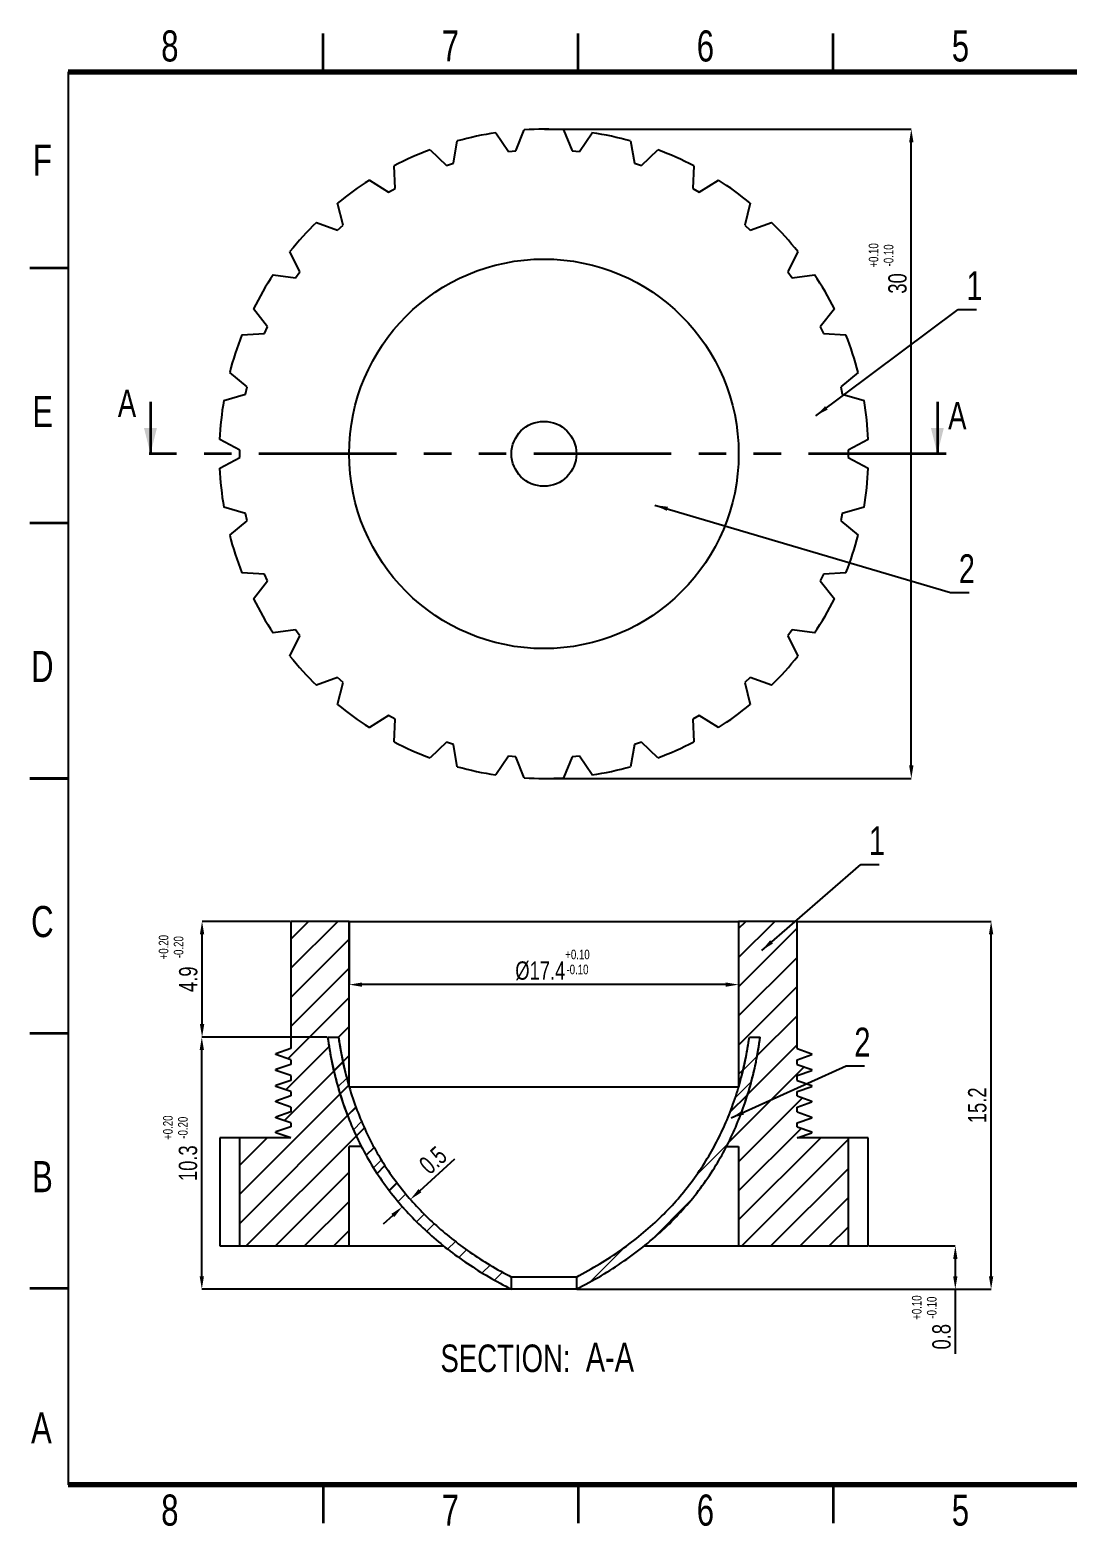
# Model space of a CAD drawing. Header units: millimetres. Extents: x 1732 to 1829, y 582 to 789.
# Drawn here: x 1731.6 to 1779.5, y 719.7 to 788.8 of the extents above; entities that cross this region are included whole.
import ezdxf

# ---------------------------------------------------------------- set-up
doc = ezdxf.new("R2010")
doc.units = ezdxf.units.MM
doc.linetypes.add('PHANTOM', pattern=[12.7, 6.35, -1.27, 1.27, -1.27, 1.27, -1.27])
doc.styles.add('SLDTEXTSTYLE0', font='TXT', dxfattribs={"width": 0.75})
doc.dimstyles.new('SLDDIMSTYLE30', dxfattribs={"dimscale": 0.4, "dimtxt": 2.116667, "dimasz": 1.5, "dimexe": 0, "dimexo": 0.0625, "dimgap": 0.529167, "dimtad": 1, "dimdec": 0, "dimrnd": 1e-09, "dimzin": 12, "dimdsep": 46, "dimtxsty": 'SLDTEXTSTYLE0', "dimcen": 0.09, "dimadec": 0, "dimazin": 3, "dimtfac": 1, "dimtdec": 0, "dimtofl": 0, "dimtmove": 0, "dimatfit": 3, "dimfxl": 1, "dimfrac": 2, "dimtolj": 1, "dimtzin": 12, "dimarcsym": 0})
pattern_1 = [(45, (1631.8643, 637.7271), (-1.347038, 1.347038), []), (45, (1632.7623, 637.7271), (-1.347038, 1.347038), [])]

# ---------------------------------------------------------------- blocks, each defined once
blk = doc.blocks.new('*D4')
at = {"color": 0, "lineweight": -2, "transparency": 16777216}
for p, q in [((1770.32, 732.623), (1774.321, 732.623)), ((1774.321, 732.023), (1774.321, 731.223)), ((1756.834, 730.623), (1774.321, 730.623)), ((1774.321, 730.623), (1774.321, 727.637))]:
    blk.add_line(p, q, dxfattribs=at)
at = {"color": 0, "transparency": 16777216}
for points in [[(1774.221, 732.023), (1774.421, 732.023), (1774.321, 732.623)], [(1774.221, 731.223), (1774.421, 731.223), (1774.321, 730.623)]]:
    blk.add_solid(points, dxfattribs=at)
at = {"layer": 'Defpoints', "color": 0, "transparency": 16777216}
for p in [(1770.295, 732.623), (1774.321, 732.623), (1756.809, 730.623)]:
    blk.add_point(p, dxfattribs=at)
at = {"color": 0, "transparency": 16777216, "insert": (1773.686, 728.431), "char_height": 0.8467, "attachment_point": 5, "rotation": 90, "style": 'SLDTEXTSTYLE0'}
blk.add_mtext('\\A1;0.8', dxfattribs=at)
blk = doc.blocks.new('*D5')
at = {"color": 0, "lineweight": -2, "transparency": 16777216}
for p, q in [((1755.334, 784.224), (1772.287, 784.224)), ((1772.287, 754.824), (1772.287, 783.624)), ((1755.334, 754.224), (1772.287, 754.224))]:
    blk.add_line(p, q, dxfattribs=at)
at = {"color": 0, "transparency": 16777216}
for points in [[(1772.187, 783.624), (1772.387, 783.624), (1772.287, 784.224)], [(1772.187, 754.824), (1772.387, 754.824), (1772.287, 754.224)]]:
    blk.add_solid(points, dxfattribs=at)
at = {"layer": 'Defpoints', "color": 0, "transparency": 16777216}
for p in [(1755.309, 784.224), (1772.287, 784.224), (1755.309, 754.224)]:
    blk.add_point(p, dxfattribs=at)
at = {"color": 0, "transparency": 16777216, "insert": (1771.652, 777.096), "char_height": 0.8467, "attachment_point": 5, "rotation": 90, "style": 'SLDTEXTSTYLE0'}
blk.add_mtext('\\A1;30', dxfattribs=at)
blk = doc.blocks.new('*D6')
at = {"color": 0, "lineweight": -2, "transparency": 16777216}
for p, q in [((1746.309, 747.598), (1746.309, 744.699)), ((1764.309, 747.598), (1764.309, 744.699)), ((1763.709, 744.699), (1746.909, 744.699))]:
    blk.add_line(p, q, dxfattribs=at)
at = {"color": 0, "transparency": 16777216}
for points in [[(1746.909, 744.799), (1746.909, 744.599), (1746.309, 744.699)], [(1763.709, 744.799), (1763.709, 744.599), (1764.309, 744.699)]]:
    blk.add_solid(points, dxfattribs=at)
at = {"layer": 'Defpoints', "color": 0, "transparency": 16777216}
for p in [(1746.309, 747.623), (1764.309, 747.623), (1746.309, 744.699)]:
    blk.add_point(p, dxfattribs=at)
at = {"color": 0, "transparency": 16777216, "insert": (1755.142, 745.334), "char_height": 0.84667, "attachment_point": 5, "style": 'SLDTEXTSTYLE0'}
blk.add_mtext('\\A1;%%C17.4', dxfattribs=at)
blk = doc.blocks.new('*D7')
at = {"color": 0, "lineweight": -2, "transparency": 16777216}
for p, q in [((1743.584, 747.623), (1739.511, 747.623)), ((1739.511, 742.873), (1739.511, 747.023)), ((1745.284, 742.273), (1739.511, 742.273))]:
    blk.add_line(p, q, dxfattribs=at)
at = {"color": 0, "transparency": 16777216}
for points in [[(1739.411, 747.023), (1739.611, 747.023), (1739.511, 747.623)], [(1739.411, 742.873), (1739.611, 742.873), (1739.511, 742.273)]]:
    blk.add_solid(points, dxfattribs=at)
at = {"layer": 'Defpoints', "color": 0, "transparency": 16777216}
for p in [(1739.511, 747.623), (1743.609, 747.623), (1745.309, 742.273)]:
    blk.add_point(p, dxfattribs=at)
at = {"color": 0, "transparency": 16777216, "insert": (1738.876, 744.948), "char_height": 0.8467, "attachment_point": 5, "rotation": 90, "style": 'SLDTEXTSTYLE0'}
blk.add_mtext('\\A1;4.9', dxfattribs=at)
blk = doc.blocks.new('*D8')
at = {"color": 0, "lineweight": -2, "transparency": 16777216}
for p, q in [((1745.284, 742.273), (1739.498, 742.273)), ((1739.498, 731.223), (1739.498, 741.673)), ((1753.784, 730.623), (1739.498, 730.623))]:
    blk.add_line(p, q, dxfattribs=at)
at = {"color": 0, "transparency": 16777216}
for points in [[(1739.398, 741.673), (1739.598, 741.673), (1739.498, 742.273)], [(1739.398, 731.223), (1739.598, 731.223), (1739.498, 730.623)]]:
    blk.add_solid(points, dxfattribs=at)
at = {"layer": 'Defpoints', "color": 0, "transparency": 16777216}
for p in [(1739.498, 742.273), (1745.309, 742.273), (1753.809, 730.623)]:
    blk.add_point(p, dxfattribs=at)
at = {"color": 0, "transparency": 16777216, "insert": (1738.863, 736.448), "char_height": 0.8467, "attachment_point": 5, "rotation": 90, "style": 'SLDTEXTSTYLE0'}
blk.add_mtext('\\A1;10.3', dxfattribs=at)
blk = doc.blocks.new('*D9')
at = {"color": 0, "lineweight": -2, "transparency": 16777216}
for p, q in [((1749.581, 735.177), (1751.197, 736.651)), ((1748.936, 734.251), (1748.768, 734.436)), ((1749.306, 734.588), (1749.137, 734.773)), ((1748.325, 734.032), (1747.881, 733.627))]:
    blk.add_line(p, q, dxfattribs=at)
at = {"color": 0, "transparency": 16777216}
for points in [[(1749.513, 735.251), (1749.648, 735.103), (1749.137, 734.773)], [(1748.257, 734.105), (1748.392, 733.958), (1748.768, 734.436)]]:
    blk.add_solid(points, dxfattribs=at)
at = {"layer": 'Defpoints', "color": 0, "transparency": 16777216}
for p in [(1748.953, 734.233), (1749.137, 734.773), (1749.322, 734.57)]:
    blk.add_point(p, dxfattribs=at)
at = {"color": 0, "transparency": 16777216, "insert": (1750.183, 736.585), "char_height": 0.8467, "attachment_point": 5, "rotation": 42.35473, "style": 'SLDTEXTSTYLE0'}
blk.add_mtext('\\A1;0.5', dxfattribs=at)
blk = doc.blocks.new('*D33')
at = {"color": 0, "lineweight": -2, "transparency": 16777216}
for p, q in [((1767.034, 747.623), (1775.975, 747.623)), ((1775.975, 731.223), (1775.975, 747.023)), ((1756.834, 730.623), (1775.975, 730.623))]:
    blk.add_line(p, q, dxfattribs=at)
at = {"color": 0, "transparency": 16777216}
for points in [[(1775.875, 747.023), (1776.075, 747.023), (1775.975, 747.623)], [(1775.875, 731.223), (1776.075, 731.223), (1775.975, 730.623)]]:
    blk.add_solid(points, dxfattribs=at)
at = {"layer": 'Defpoints', "color": 0, "transparency": 16777216}
for p in [(1767.009, 747.623), (1775.975, 747.623), (1756.809, 730.623)]:
    blk.add_point(p, dxfattribs=at)
at = {"color": 0, "transparency": 16777216, "insert": (1775.34, 739.123), "char_height": 0.8467, "attachment_point": 5, "rotation": 90, "style": 'SLDTEXTSTYLE0'}
blk.add_mtext('\\A1;15.2', dxfattribs=at)

msp = doc.modelspace()

# ---------------------------------------------------------------- hatches: boundary and pattern name
at = {"linetype": 'Continuous', "lineweight": 18}
h = msp.add_hatch(dxfattribs=at)
h.set_pattern_fill('ANSI32', color=256, scale=0.2, style=0)
h.set_pattern_definition(pattern_1)
edge = h.paths.add_edge_path(flags=0)
edge.add_spline(control_points=[(1753.809, 731.186), (1753.79, 731.195), (1753.274, 731.467), (1752.211, 732.088), (1750.794, 733.124), (1749.479, 734.346), (1747.988, 736.134), (1746.874, 738.175), (1746.147, 740.433), (1745.904, 741.653), (1745.815, 742.267), (1745.814, 742.273)], knot_values=[0.015807, 0.015807, 0.015807, 0.015807, 0.019758, 0.125, 0.25, 0.375, 0.5, 0.75, 0.875, 0.994335, 0.995468, 0.995468, 0.995468, 0.995468], weights=[1, 1, 1, 1, 1, 1, 1, 1, 1, 1, 1, 1], degree=3, periodic=0)
edge.add_line((1745.814, 742.273), (1745.309, 742.273))
edge.add_spline(control_points=[(1745.309, 742.273), (1746.418, 734.379), (1753.809, 730.623)], knot_values=[0, 0, 0, 1, 1, 1], weights=[1, 1, 1], degree=2, periodic=0)
edge.add_line((1753.809, 730.623), (1753.809, 731.186))
h = msp.add_hatch(dxfattribs=at)
h.set_pattern_fill('ANSI32', color=256, scale=0.2, style=0)
h.set_pattern_definition(pattern_1)
edge = h.paths.add_edge_path(flags=0)
edge.add_spline(control_points=[(1764.804, 742.273), (1764.803, 742.267), (1764.714, 741.653), (1764.471, 740.433), (1763.744, 738.175), (1762.63, 736.134), (1761.139, 734.346), (1759.825, 733.124), (1758.407, 732.088), (1757.344, 731.467), (1756.828, 731.195), (1756.809, 731.186)], knot_values=[0.004532, 0.004532, 0.004532, 0.004532, 0.005665, 0.125, 0.25, 0.5, 0.625, 0.75, 0.875, 0.980242, 0.984193, 0.984193, 0.984193, 0.984193], weights=[1, 1, 1, 1, 1, 1, 1, 1, 1, 1, 1, 1], degree=3, periodic=0)
edge.add_line((1756.809, 731.186), (1756.809, 730.623))
edge.add_spline(control_points=[(1756.809, 730.623), (1764.2, 734.379), (1765.309, 742.273)], knot_values=[0, 0, 0, 1, 1, 1], weights=[1, 1, 1], degree=2, periodic=0)
edge.add_line((1765.309, 742.273), (1764.804, 742.273))

# ---------------------------------------------------------------- linework, layer by layer
at = {"color": 7, "linetype": 'Continuous', "lineweight": 35}
for p, q in [((1745.108, 786.876), (1745.108, 788.644)), ((1756.894, 786.876), (1756.894, 788.644)), ((1768.679, 786.876), (1768.679, 788.644)), ((1733.322, 777.802), (1731.555, 777.802)), ((1733.322, 766.016), (1731.555, 766.016)), ((1731.555, 754.23), (1733.322, 754.23)), ((1733.322, 754.23), (1731.555, 754.23)), ((1733.322, 742.445), (1731.555, 742.445)), ((1733.322, 730.659), (1731.555, 730.659)), ((1745.108, 721.584), (1745.108, 719.816)), ((1756.894, 721.584), (1756.894, 719.816)), ((1768.679, 721.584), (1768.679, 719.816))]:
    msp.add_line(p, q, dxfattribs=at)
at = {"color": 7, "linetype": 'Continuous', "lineweight": 70}
for p, q in [((1733.322, 786.876), (1827.607, 786.876)), ((1827.607, 721.584), (1733.322, 721.584))]:
    msp.add_line(p, q, dxfattribs=at)
for p, q in [((1733.322, 786.876), (1733.322, 721.584)), ((1743.609, 741.744), (1742.92, 741.508)), ((1767.009, 741.744), (1767.698, 741.508)), ((1742.92, 741.468), (1742.92, 741.508)), ((1743.609, 741.231), (1742.92, 741.468)), ((1767.009, 741.231), (1767.698, 741.468)), ((1767.698, 741.468), (1767.698, 741.508)), ((1743.609, 741.01), (1742.92, 740.773)), ((1742.92, 740.733), (1742.92, 740.773)), ((1743.609, 740.497), (1742.92, 740.733)), ((1767.009, 741.01), (1767.698, 740.773)), ((1767.009, 740.497), (1767.698, 740.733)), ((1767.698, 740.733), (1767.698, 740.773)), ((1743.609, 740.275), (1742.92, 740.039)), ((1742.92, 739.999), (1742.92, 740.039)), ((1743.609, 739.763), (1742.92, 739.999)), ((1767.009, 740.275), (1767.698, 740.039)), ((1767.009, 739.763), (1767.698, 739.999)), ((1767.698, 739.999), (1767.698, 740.039)), ((1743.609, 739.554), (1742.92, 739.317)), ((1742.92, 739.277), (1742.92, 739.317)), ((1743.609, 739.041), (1742.92, 739.277)), ((1767.009, 739.554), (1767.698, 739.317)), ((1767.009, 739.041), (1767.698, 739.277)), ((1767.698, 739.277), (1767.698, 739.317)), ((1743.609, 738.819), (1742.92, 738.583)), ((1742.92, 738.543), (1742.92, 738.583)), ((1743.609, 738.307), (1742.92, 738.543)), ((1767.009, 738.819), (1767.698, 738.583)), ((1767.009, 738.307), (1767.698, 738.543)), ((1767.698, 738.543), (1767.698, 738.583)), ((1743.609, 738.136), (1742.92, 737.899)), ((1742.92, 737.859), (1742.92, 737.899)), ((1743.609, 737.623), (1742.92, 737.859)), ((1767.009, 738.136), (1767.698, 737.899)), ((1767.009, 737.623), (1767.698, 737.859)), ((1767.698, 737.859), (1767.698, 737.899)), ((1746.871, 737.223), (1746.309, 737.223)), ((1763.747, 737.223), (1764.309, 737.223))]:
    msp.add_line(p, q)
at = {"linetype": 'Continuous', "lineweight": 25}
for p, q in [((1753.087, 784.059), (1753.67, 783.189)), ((1754.009, 783.224), (1754.398, 784.196)), ((1756.22, 784.196), (1756.609, 783.224)), ((1756.948, 783.189), (1757.531, 784.059)), ((1750.052, 783.273), (1750.802, 782.543)), ((1751.127, 782.648), (1751.305, 783.68)), ((1753.67, 783.189), (1754.009, 783.224)), ((1756.609, 783.224), (1756.948, 783.189)), ((1759.313, 783.68), (1759.491, 782.648)), ((1759.816, 782.543), (1760.567, 783.273)), ((1748.427, 781.485), (1748.387, 782.532)), ((1750.802, 782.543), (1751.127, 782.648)), ((1759.491, 782.648), (1759.816, 782.543)), ((1762.231, 782.532), (1762.191, 781.485)), ((1747.246, 781.873), (1748.132, 781.315)), ((1762.486, 781.315), (1763.372, 781.873)), ((1748.132, 781.315), (1748.427, 781.485)), ((1762.191, 781.485), (1762.486, 781.315)), ((1746.028, 779.786), (1745.771, 780.802)), ((1764.847, 780.802), (1764.59, 779.786)), ((1744.792, 779.92), (1745.775, 779.558)), ((1745.775, 779.558), (1746.028, 779.786)), ((1764.59, 779.786), (1764.843, 779.558)), ((1764.843, 779.558), (1765.826, 779.92)), ((1744.035, 777.626), (1743.573, 778.566)), ((1767.045, 778.566), (1766.583, 777.626)), ((1742.798, 777.499), (1743.835, 777.35)), ((1743.835, 777.35), (1744.035, 777.626)), ((1766.583, 777.626), (1766.783, 777.35)), ((1766.783, 777.35), (1767.82, 777.499)), ((1742.535, 775.098), (1741.887, 775.921)), ((1768.731, 775.921), (1768.083, 775.098)), ((1742.396, 774.787), (1742.535, 775.098)), ((1768.083, 775.098), (1768.222, 774.787)), ((1741.351, 774.717), (1742.396, 774.787)), ((1768.222, 774.787), (1769.267, 774.717)), ((1741.593, 772.314), (1740.788, 772.984)), ((1769.83, 772.984), (1769.026, 772.314)), ((1741.522, 771.98), (1741.593, 772.314)), ((1769.026, 772.314), (1769.096, 771.98)), ((1740.514, 771.695), (1741.522, 771.98)), ((1769.096, 771.98), (1770.104, 771.695)), ((1741.25, 769.395), (1740.324, 769.883)), ((1770.295, 769.883), (1769.368, 769.395)), ((1740.324, 768.565), (1741.25, 769.054)), ((1741.25, 769.054), (1741.25, 769.395)), ((1769.368, 769.395), (1769.368, 769.054)), ((1769.368, 769.054), (1770.295, 768.565)), ((1741.522, 766.468), (1740.514, 766.753)), ((1770.104, 766.753), (1769.096, 766.468)), ((1740.788, 765.464), (1741.593, 766.134)), ((1741.593, 766.134), (1741.522, 766.468)), ((1769.096, 766.468), (1769.026, 766.134)), ((1769.026, 766.134), (1769.83, 765.464)), ((1742.396, 763.662), (1741.351, 763.731)), ((1741.887, 762.527), (1742.535, 763.35)), ((1742.535, 763.35), (1742.396, 763.662)), ((1768.222, 763.662), (1768.083, 763.35)), ((1768.083, 763.35), (1768.731, 762.527)), ((1769.267, 763.731), (1768.222, 763.662)), ((1743.835, 761.098), (1742.798, 760.949)), ((1743.573, 759.883), (1744.035, 760.822)), ((1744.035, 760.822), (1743.835, 761.098)), ((1766.783, 761.098), (1766.583, 760.822)), ((1766.583, 760.822), (1767.045, 759.883)), ((1767.82, 760.949), (1766.783, 761.098)), ((1745.775, 758.89), (1744.792, 758.529)), ((1745.771, 757.647), (1746.028, 758.662)), ((1746.028, 758.662), (1745.775, 758.89)), ((1764.843, 758.89), (1764.59, 758.662)), ((1764.59, 758.662), (1764.847, 757.647)), ((1765.826, 758.529), (1764.843, 758.89)), ((1748.132, 757.134), (1747.246, 756.576)), ((1748.427, 756.963), (1748.132, 757.134)), ((1748.387, 755.917), (1748.427, 756.963)), ((1762.486, 757.134), (1762.191, 756.963)), ((1762.191, 756.963), (1762.231, 755.917)), ((1763.372, 756.576), (1762.486, 757.134)), ((1750.802, 755.906), (1750.052, 755.176)), ((1751.127, 755.8), (1750.802, 755.906)), ((1751.305, 754.768), (1751.127, 755.8)), ((1759.491, 755.8), (1759.313, 754.768)), ((1759.816, 755.906), (1759.491, 755.8)), ((1760.567, 755.176), (1759.816, 755.906)), ((1753.67, 755.26), (1753.087, 754.39)), ((1754.009, 755.224), (1753.67, 755.26)), ((1754.398, 754.252), (1754.009, 755.224)), ((1756.609, 755.224), (1756.22, 754.252)), ((1756.948, 755.26), (1756.609, 755.224)), ((1757.531, 754.39), (1756.948, 755.26)), ((1743.609, 747.623), (1743.609, 741.744)), ((1746.309, 747.623), (1743.609, 747.623)), ((1746.309, 739.977), (1746.309, 747.623)), ((1746.309, 747.623), (1764.309, 747.623)), ((1764.309, 747.623), (1764.309, 739.977)), ((1767.009, 747.623), (1764.309, 747.623)), ((1767.009, 741.744), (1767.009, 747.623)), ((1745.309, 742.273), (1745.814, 742.273)), ((1764.804, 742.273), (1765.309, 742.273)), ((1743.609, 741.231), (1743.609, 741.01)), ((1767.009, 741.01), (1767.009, 741.231)), ((1743.609, 740.497), (1743.609, 740.275)), ((1767.009, 740.275), (1767.009, 740.497)), ((1743.609, 739.763), (1743.609, 739.554)), ((1746.309, 739.977), (1764.309, 739.977)), ((1767.009, 739.554), (1767.009, 739.763)), ((1743.609, 739.041), (1743.609, 738.819)), ((1767.009, 738.819), (1767.009, 739.041)), ((1743.609, 738.307), (1743.609, 738.136)), ((1746.309, 738.451), (1746.309, 738.451)), ((1764.309, 738.451), (1764.309, 738.451)), ((1767.009, 738.136), (1767.009, 738.307)), ((1740.324, 737.623), (1740.324, 732.623)), ((1741.25, 737.623), (1740.324, 737.623)), ((1741.25, 732.623), (1741.25, 737.623)), ((1743.609, 737.623), (1741.25, 737.623)), ((1769.368, 737.623), (1767.009, 737.623)), ((1769.368, 737.623), (1769.368, 732.623)), ((1770.295, 737.623), (1769.368, 737.623)), ((1770.295, 732.623), (1770.295, 737.623)), ((1746.309, 732.623), (1746.309, 737.223)), ((1764.309, 737.223), (1764.309, 732.623)), ((1740.324, 732.623), (1741.25, 732.623)), ((1741.25, 732.623), (1746.309, 732.623)), ((1746.309, 732.623), (1750.681, 732.623)), ((1759.944, 732.623), (1764.309, 732.623)), ((1764.309, 732.623), (1769.368, 732.623)), ((1769.368, 732.623), (1770.295, 732.623)), ((1756.809, 731.186), (1753.809, 731.186)), ((1753.809, 730.623), (1753.809, 731.186)), ((1756.809, 731.186), (1756.809, 730.623)), ((1756.809, 730.623), (1753.809, 730.623))]:
    msp.add_line(p, q, dxfattribs=at)
at = {"linetype": 'Continuous', "lineweight": 35}
for p, q in [((1737.127, 771.624), (1737.127, 769.224)), ((1773.491, 771.624), (1773.491, 769.224))]:
    msp.add_line(p, q, dxfattribs=at)
at = {"linetype": 'PHANTOM', "lineweight": 35}
msp.add_line((1773.891, 769.224), (1736.727, 769.224), dxfattribs=at)
at = {"linetype": 'Continuous'}
for p, q in [((1743.609, 746.801), (1744.431, 747.623)), ((1743.609, 745.454), (1745.778, 747.623)), ((1764.309, 747.295), (1764.637, 747.623)), ((1764.309, 745.948), (1765.984, 747.623)), ((1764.309, 744.601), (1767.009, 747.301)), ((1743.609, 744.107), (1746.309, 746.807)), ((1764.309, 743.254), (1767.009, 745.954)), ((1743.609, 742.76), (1746.309, 745.46)), ((1764.309, 741.907), (1767.009, 744.607)), ((1743.474, 741.278), (1746.309, 744.112)), ((1765.168, 741.419), (1767.009, 743.26)), ((1745.814, 742.271), (1746.309, 742.765)), ((1743.384, 739.84), (1745.379, 741.836)), ((1745.814, 742.271), (1745.814, 742.271)), ((1764.728, 739.631), (1767.009, 741.913)), ((1745.599, 740.709), (1746.018, 741.128)), ((1746.019, 741.128), (1746.309, 741.418)), ((1742.927, 740.731), (1742.996, 740.799)), ((1743.302, 738.412), (1745.599, 740.708)), ((1763.831, 737.388), (1767.34, 740.896)), ((1764.309, 740.56), (1764.519, 740.77)), ((1745.886, 739.648), (1746.287, 740.05)), ((1746.289, 740.051), (1746.309, 740.071)), ((1741.25, 735.012), (1745.886, 739.648)), ((1741.25, 733.665), (1746.62, 739.035)), ((1763.918, 738.822), (1764.726, 739.63)), ((1764.309, 736.519), (1767.258, 739.468)), ((1767.671, 738.534), (1767.698, 738.561)), ((1741.25, 736.359), (1742.514, 737.623)), ((1741.555, 732.623), (1746.635, 737.703)), ((1746.635, 737.703), (1747.012, 738.08)), ((1764.309, 735.172), (1767.206, 738.068)), ((1764.309, 733.825), (1768.107, 737.623)), ((1747.091, 736.813), (1747.46, 737.181)), ((1764.454, 732.623), (1769.368, 737.537)), ((1747.6, 735.974), (1747.962, 736.336)), ((1742.902, 732.623), (1746.309, 736.03)), ((1748.158, 735.185), (1748.515, 735.542)), ((1762.409, 735.966), (1762.409, 735.966)), ((1765.801, 732.623), (1769.368, 736.19)), ((1767.148, 732.623), (1769.368, 734.843)), ((1744.249, 732.623), (1746.309, 734.683)), ((1768.495, 732.623), (1769.368, 733.496)), ((1745.596, 732.623), (1746.309, 733.336)), ((1758.916, 732.472), (1758.916, 732.472))]:
    msp.add_line(p, q, dxfattribs=at)
at = {"linetype": 'Continuous', "lineweight": 25}
for radius in [9, 1.5]:
    msp.add_circle((1755.309, 769.224), radius, dxfattribs=at)
for start, end in [(98.5178, 105.4822), (86.5178, 93.4822), (74.5178, 81.4822), (110.5178, 117.4822), (62.5178, 69.4822), (122.5178, 129.4822), (50.5178, 57.4822), (134.5178, 141.4822), (38.5178, 45.4822), (146.5178, 153.4822), (26.5178, 33.4822), (158.5178, 165.4822), (14.5178, 21.4822), (170.5178, 177.4822), (2.5178, 9.4822), (182.5178, 189.4822), (350.5178, 357.4822), (194.5178, 201.4822), (338.5178, 345.4822), (206.5178, 213.4822), (326.5178, 333.4822), (218.5178, 225.4822), (314.5178, 321.4822), (230.5178, 237.4822), (302.5178, 309.4822), (242.5178, 249.4822), (290.5178, 297.4822), (254.5178, 261.4822), (266.5178, 273.4822), (278.5178, 285.4822)]:
    msp.add_arc((1755.309, 769.224), 15, start, end, dxfattribs=at)
for points, knots in [([(1745.309, 742.273), (1745.375, 741.859), (1745.506, 741.044), (1745.808, 739.858), (1746.186, 738.723), (1746.646, 737.642), (1747.186, 736.613), (1747.808, 735.638), (1748.491, 734.742), (1749.227, 733.921), (1750.01, 733.168), (1750.86, 732.46), (1751.778, 731.798), (1752.762, 731.177), (1753.456, 730.809), (1753.809, 730.623)], [0, 0, 0, 0, 0.083448, 0.164568, 0.24381, 0.321656, 0.398614, 0.475212, 0.551982, 0.622963, 0.694932, 0.768271, 0.843342, 0.920482, 1, 1, 1, 1]), ([(1745.309, 742.273), (1745.369, 741.896), (1745.486, 741.153), (1745.734, 740.144), (1746.005, 739.244), (1746.208, 738.714), (1746.309, 738.451)], [0, 0, 0, 0, 0.288686, 0.569936, 0.786544, 1, 1, 1, 1]), ([(1745.814, 742.273), (1745.879, 741.879), (1746.006, 741.104), (1746.294, 739.978), (1746.653, 738.905), (1747.087, 737.883), (1747.595, 736.909), (1748.178, 735.985), (1748.817, 735.135), (1749.506, 734.354), (1750.239, 733.637), (1751.035, 732.96), (1751.895, 732.323), (1752.821, 731.724), (1753.476, 731.367), (1753.809, 731.186)], [0, 0, 0, 0, 0.0839721, 0.1654225, 0.2445271, 0.3222171, 0.399075, 0.4755539, 0.5521316, 0.6229389, 0.6948126, 0.7679691, 0.8428009, 0.9201411, 1, 1, 1, 1]), ([(1745.814, 742.273), (1745.886, 741.835), (1746.012, 741.062), (1746.219, 740.305), (1746.309, 739.977)], [0, 0, 0, 0, 0.565181, 1, 1, 1, 1]), ([(1756.809, 730.623), (1757.193, 730.827), (1757.948, 731.228), (1759.012, 731.912), (1759.997, 732.646), (1760.901, 733.434), (1761.725, 734.275), (1762.469, 735.17), (1763.112, 736.093), (1763.664, 737.036), (1764.132, 737.996), (1764.532, 739.001), (1764.862, 740.051), (1765.13, 741.144), (1765.249, 741.893), (1765.309, 742.273)], [0, 0, 0, 0, 0.0866221, 0.1704458, 0.2518789, 0.331366, 0.4093848, 0.4864407, 0.5630578, 0.6333634, 0.704158, 0.7758428, 0.8488042, 0.9234089, 1, 1, 1, 1]), ([(1756.809, 731.186), (1757.172, 731.384), (1757.884, 731.773), (1758.884, 732.433), (1759.807, 733.138), (1760.654, 733.89), (1761.425, 734.691), (1762.121, 735.542), (1762.724, 736.416), (1763.242, 737.31), (1763.682, 738.218), (1764.06, 739.168), (1764.374, 740.161), (1764.63, 741.199), (1764.745, 741.912), (1764.804, 742.273)], [0, 0, 0, 0, 0.087003, 0.170962, 0.252111, 0.331453, 0.40934, 0.486187, 0.562651, 0.632863, 0.703555, 0.775074, 0.847961, 0.922934, 1, 1, 1, 1]), ([(1764.309, 738.451), (1764.436, 738.787), (1764.692, 739.466), (1764.964, 740.45), (1765.172, 741.389), (1765.263, 741.976), (1765.309, 742.273)], [0, 0, 0, 0, 0.272169, 0.549737, 0.772493, 1, 1, 1, 1]), ([(1764.309, 739.977), (1764.367, 740.184), (1764.484, 740.604), (1764.657, 741.368), (1764.748, 741.929), (1764.804, 742.273)], [0, 0, 0, 0, 0.275018, 0.555557, 1, 1, 1, 1])]:
    msp.add_open_spline(points, degree=3, knots=knots, dxfattribs=at)
at = {"linetype": 'Continuous', "lineweight": 35}
for points in [[(1737.127, 769.224), (1737.427, 770.424), (1736.827, 770.424)], [(1773.491, 769.224), (1773.791, 770.424), (1773.191, 770.424)]]:
    msp.add_solid(points, dxfattribs=at)

# ---------------------------------------------------------------- texts
at = {"color": 7, "linetype": 'Continuous', "lineweight": 0, "char_height": 1.437, "attachment_point": 2, "style": 'SLDTEXTSTYLE0'}
for s, insert in [('8', (1738.022, 788.789)), ('7', (1750.986, 788.789)), ('6', (1762.772, 788.789)), ('5', (1774.558, 788.789)), ('F', (1732.129, 783.512)), ('E', (1732.146, 771.903)), ('D', (1732.127, 760.117)), ('C', (1732.129, 748.332)), ('B', (1732.133, 736.546)), ('A', (1732.086, 724.937)), ('8', (1738.022, 721.14)), ('7', (1750.986, 721.14)), ('6', (1762.772, 721.14)), ('5', (1774.558, 721.14))]:
    msp.add_mtext(s, dxfattribs=dict(at, insert=insert))
at = {"color": 7, "linetype": 'Continuous', "lineweight": 18, "char_height": 0.4445, "attachment_point": 2, "rotation": 90, "style": 'SLDTEXTSTYLE0'}
for s, insert in [('\\A1;+0.10', (1770.321, 778.392)), ('\\A1;-0.10', (1771.015, 778.392)), ('\\A1;+0.20', (1737.508, 746.43)), ('\\A1;-0.20', (1738.202, 746.43)), ('\\A1;+0.20', (1737.708, 738.089)), ('\\A1;-0.20', (1738.402, 738.089)), ('\\A1;+0.10', (1772.315, 729.776)), ('\\A1;-0.10', (1773.009, 729.776))]:
    msp.add_mtext(s, dxfattribs=dict(at, insert=insert))
at = {"linetype": 'Continuous', "attachment_point": 1, "style": 'SLDTEXTSTYLE0'}
for s, insert, char_height in [('1', (1774.834, 777.663), 1.333), ('A', (1735.617, 772.192), 1.27), ('A', (1773.99, 771.624), 1.27), ('2', (1774.484, 764.583), 1.333), ('1', (1770.329, 752.016), 1.333), ('2', (1769.654, 742.71), 1.333), ('A-A', (1757.244, 728.155), 1.3335)]:
    msp.add_mtext(s, dxfattribs=dict(at, insert=insert, char_height=char_height))
at = {"insert": (1775.519, 776.109), "char_height": 0.8467, "attachment_point": 7, "style": 'SLDTEXTSTYLE0'}
msp.add_mtext('\\A1;', dxfattribs=at)
at = {"color": 7, "linetype": 'Continuous', "lineweight": 18, "char_height": 0.4445, "attachment_point": 2, "style": 'SLDTEXTSTYLE0'}
for s, insert in [('\\A1;+0.10', (1756.86, 746.316)), ('\\A1;-0.10', (1756.86, 745.622))]:
    msp.add_mtext(s, dxfattribs=dict(at, insert=insert))
at = {"color": 0, "linetype": 'Continuous', "lineweight": 0, "insert": (1753.535, 728.071), "char_height": 1.27, "attachment_point": 2, "style": 'SLDTEXTSTYLE0'}
msp.add_mtext('SECTION:', dxfattribs=at)

# ---------------------------------------------------------------- dimensions: what is measured, and where the dimension line sits
dim = msp.add_linear_dim(base=(1772.287, 784.224), p1=(1755.309, 754.224), p2=(1755.309, 784.224), angle=90, dimstyle='SLDDIMSTYLE30')
dim.commit()
dim.dimension.update_dxf_attribs({"geometry": '*D5', "text_midpoint": (1772.287, 777.096), "dimtype": 160})
for base, p1, p2, text, picture, middle in [((1739.511, 747.623), (1745.309, 742.273), (1743.609, 747.623), '4.9', '*D7', (1738.876, 744.948)), ((1775.975, 747.623), (1756.809, 730.623), (1767.009, 747.623), '15.2', '*D33', (1775.34, 739.123)), ((1739.498, 742.273), (1753.809, 730.623), (1745.309, 742.273), '10.3', '*D8', (1738.863, 736.448))]:
    dim = msp.add_linear_dim(base=base, p1=p1, p2=p2, angle=90, text=text, dimstyle='SLDDIMSTYLE30')
    dim.commit()
    dim.dimension.update_dxf_attribs({"geometry": picture, "text_midpoint": middle})
dim = msp.add_linear_dim(base=(1746.309, 744.699), p1=(1764.309, 747.623), p2=(1746.309, 747.623), text='%%C17.4', dimstyle='SLDDIMSTYLE30')
dim.commit()
dim.dimension.update_dxf_attribs({"geometry": '*D6', "text_midpoint": (1755.142, 744.699), "dimtype": 160})
dim = msp.add_aligned_dim(p1=(1748.953, 734.233), p2=(1749.322, 734.57), distance=0.275, text='0.5', dimstyle='SLDDIMSTYLE30')
dim.commit()
dim.dimension.update_dxf_attribs({"geometry": '*D9', "text_midpoint": (1750.183, 736.585)})
dim = msp.add_linear_dim(base=(1774.321, 732.623), p1=(1756.809, 730.623), p2=(1770.295, 732.623), angle=90, text='0.8', dimstyle='SLDDIMSTYLE30')
dim.commit()
dim.dimension.update_dxf_attribs({"geometry": '*D4', "text_midpoint": (1774.321, 728.431), "dimtype": 160})

# ---------------------------------------------------------------- leaders
for points in [[(1767.881, 770.986), (1774.456, 775.898), (1775.308, 775.898)], [(1760.439, 766.852), (1774.105, 762.818), (1774.957, 762.818)], [(1765.374, 746.279), (1769.95, 750.251), (1770.803, 750.251)], [(1763.969, 738.539), (1769.275, 740.944), (1770.127, 740.944)]]:
    msp.add_leader(points, dimstyle='SLDDIMSTYLE30')

doc.saveas('drawing.dxf')
